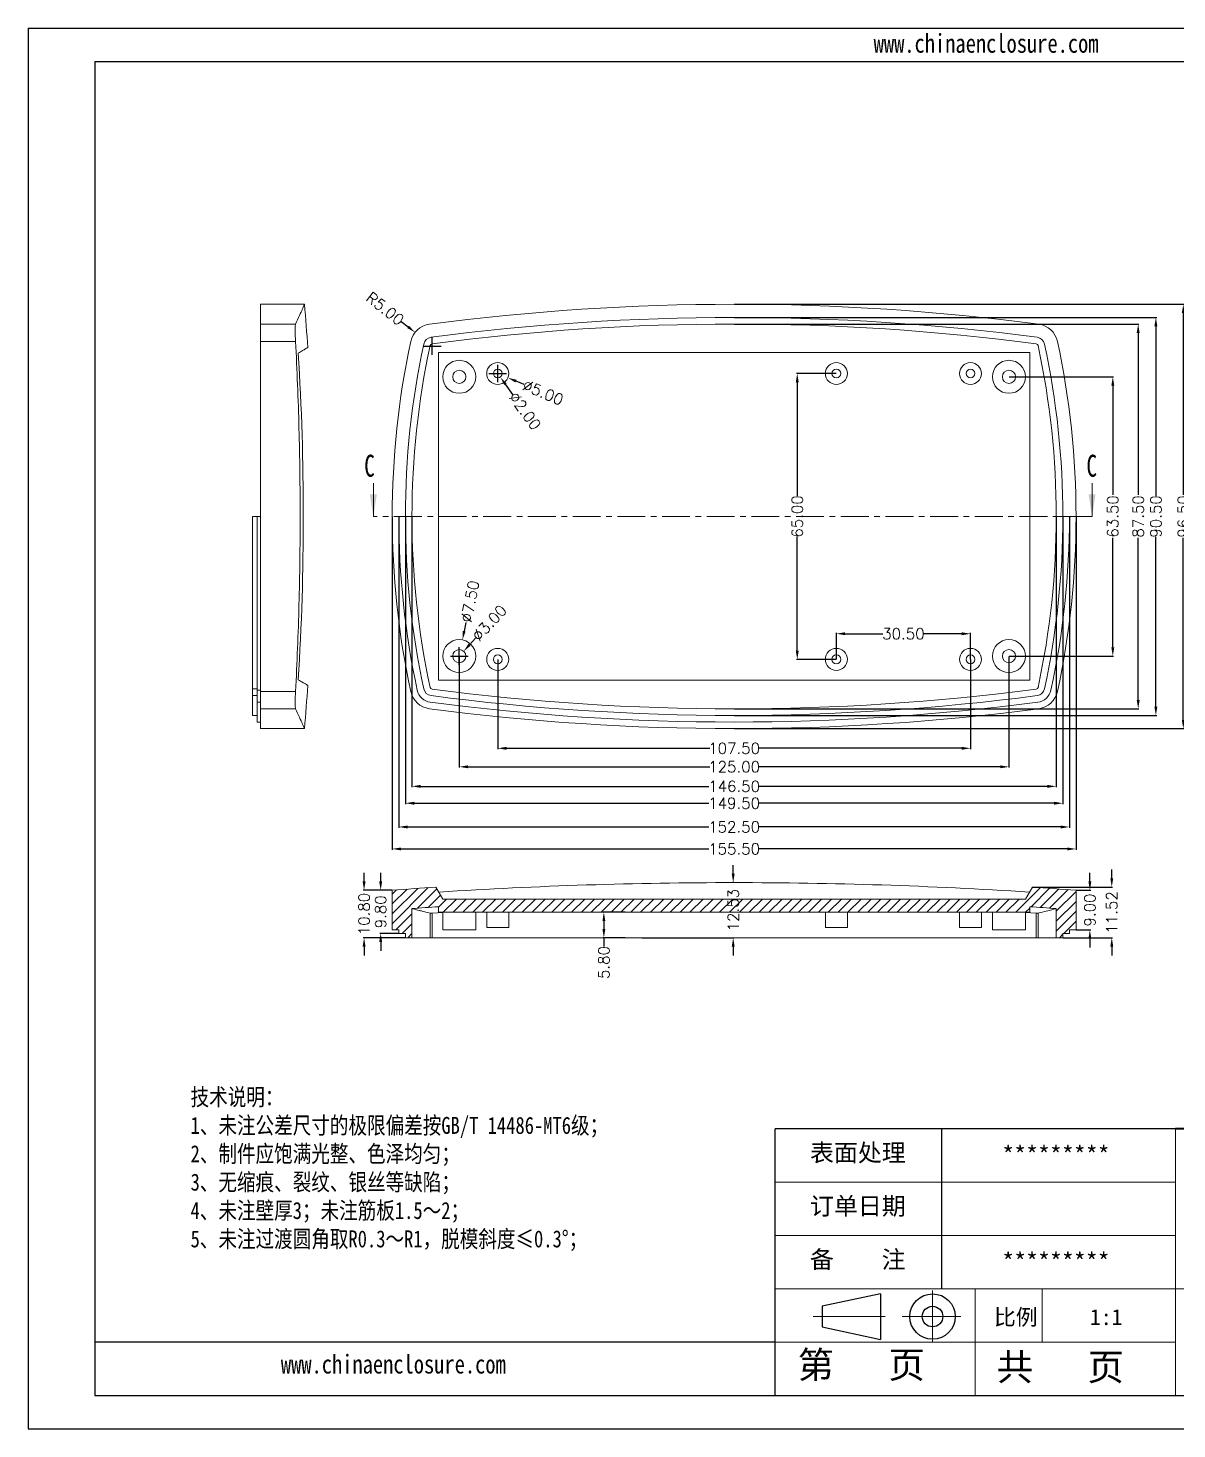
# Model space of a CAD drawing. Header units: inches. Extents: x -1516 to -539, y 228 to 547.
# Drawn here: x -989.7 to -728.4, y 228.3 to 546.8 of the extents above; entities that cross this region are included whole.
import ezdxf

# ---------------------------------------------------------------- set-up
doc = ezdxf.new("R2010")
doc.units = ezdxf.units.IN
doc.linetypes.add('CENTER', pattern=[10.16, 6.35, -1.27, 1.27, -1.27])
doc.linetypes.add('CENTER2', pattern=[28.575, 19.05, -3.175, 3.175, -3.175])
doc.layers.add('文字', color=81, linetype='Continuous')
for name, color, linetype, lineweight in [('粗实线', 7, 'Continuous', 30), ('细实线', 3, 'Continuous', 9), ('细点划线', 2, 'CENTER2', 9)]:
    doc.layers.add(name, color=color, linetype=linetype, lineweight=lineweight)
doc.styles.add('SLDTEXTSTYLE6', font='TXT', dxfattribs={"width": 0.7})
doc.styles.get("Standard").update_dxf_attribs({"font": 'txt', "bigfont": 'gbcbig.shx'})
doc.styles.add('宋体', font='', dxfattribs={"width": 0.8, "height": 3.5})
doc.styles.get('宋体').set_extended_font_data('SimSun')
doc.dimstyles.new('2.5', dxfattribs={"dimtxt": 2.5, "dimasz": 2, "dimexe": 0.18, "dimexo": 0.0625, "dimgap": 0.09, "dimtad": 0, "dimzin": 0, "dimdsep": 46, "dimtxsty": 'Standard', "dimcen": 2, "dimclrd": 3, "dimclre": 3, "dimclrt": 256, "dimadec": 0, "dimazin": 0, "dimtfac": 1, "dimtofl": 0, "dimtmove": 0, "dimatfit": 3, "dimfxl": 1, "dimtolj": 1, "dimtzin": 0, "dimarcsym": 0})

# ---------------------------------------------------------------- blocks, each defined once
blk = doc.blocks.new('*D98')
at = {"color": 3, "lineweight": -2, "transparency": 16777216}
for p, q in [((-906.89, 435.72), (-906.89, 360)), ((-751.39, 435.72), (-751.39, 360)), ((-904.89, 360.18), (-834.86, 360.18)), ((-753.39, 360.18), (-823.43, 360.18))]:
    blk.add_line(p, q, dxfattribs=at)
at = {"color": 3, "transparency": 16777216}
for points in [[(-904.89, 360.51), (-904.89, 359.85), (-906.89, 360.18)], [(-753.39, 360.51), (-753.39, 359.85), (-751.39, 360.18)]]:
    blk.add_solid(points, dxfattribs=at)
at = {"layer": 'Defpoints', "color": 0, "transparency": 16777216}
for p in [(-906.89, 435.78), (-751.39, 435.78), (-751.39, 360.18)]:
    blk.add_point(p, dxfattribs=at)
at = {"transparency": 16777216, "insert": (-829.14, 360.18), "char_height": 2.5, "attachment_point": 5}
blk.add_mtext('\\A1;155.50', dxfattribs=at)
blk = doc.blocks.new('*D99')
at = {"color": 3, "lineweight": -2, "transparency": 16777216}
for p, q in [((-882.89, 403.22), (-882.89, 382.88)), ((-775.39, 403.22), (-775.39, 382.88)), ((-880.89, 383.06), (-834.65, 383.06)), ((-777.39, 383.06), (-823.64, 383.06))]:
    blk.add_line(p, q, dxfattribs=at)
at = {"color": 3, "transparency": 16777216}
for points in [[(-880.89, 383.39), (-880.89, 382.72), (-882.89, 383.06)], [(-777.39, 383.39), (-777.39, 382.72), (-775.39, 383.06)]]:
    blk.add_solid(points, dxfattribs=at)
at = {"layer": 'Defpoints', "color": 0, "transparency": 16777216}
for p in [(-882.89, 403.28), (-775.39, 403.28), (-775.39, 383.06)]:
    blk.add_point(p, dxfattribs=at)
at = {"transparency": 16777216, "insert": (-829.14, 383.06), "char_height": 2.5, "attachment_point": 5}
blk.add_mtext('\\A1;107.50', dxfattribs=at)
blk = doc.blocks.new('*D100')
at = {"color": 3, "lineweight": -2, "transparency": 16777216}
for p, q in [((-891.64, 403.97), (-891.64, 378.67)), ((-766.64, 403.97), (-766.64, 378.67)), ((-889.64, 378.85), (-834.65, 378.85)), ((-768.64, 378.85), (-823.64, 378.85))]:
    blk.add_line(p, q, dxfattribs=at)
at = {"color": 3, "transparency": 16777216}
for points in [[(-889.64, 379.19), (-889.64, 378.52), (-891.64, 378.85)], [(-768.64, 379.19), (-768.64, 378.52), (-766.64, 378.85)]]:
    blk.add_solid(points, dxfattribs=at)
at = {"layer": 'Defpoints', "color": 0, "transparency": 16777216}
for p in [(-891.64, 404.03), (-766.64, 404.03), (-891.64, 378.85)]:
    blk.add_point(p, dxfattribs=at)
at = {"transparency": 16777216, "insert": (-829.14, 378.85), "char_height": 2.5, "attachment_point": 5}
blk.add_mtext('\\A1;125.00', dxfattribs=at)
blk = doc.blocks.new('*D91')
at = {"color": 3, "lineweight": -2, "transparency": 16777216}
for p, q in [((-902.39, 435.72), (-902.39, 374.23)), ((-755.89, 435.72), (-755.89, 374.23)), ((-900.39, 374.41), (-834.86, 374.41)), ((-757.89, 374.41), (-823.43, 374.41))]:
    blk.add_line(p, q, dxfattribs=at)
at = {"color": 3, "transparency": 16777216}
for points in [[(-900.39, 374.74), (-900.39, 374.07), (-902.39, 374.41)], [(-757.89, 374.74), (-757.89, 374.07), (-755.89, 374.41)]]:
    blk.add_solid(points, dxfattribs=at)
at = {"layer": 'Defpoints', "color": 0, "transparency": 16777216}
for p in [(-902.39, 435.78), (-755.89, 435.78), (-755.89, 374.41)]:
    blk.add_point(p, dxfattribs=at)
at = {"transparency": 16777216, "insert": (-829.14, 374.41), "char_height": 2.5, "attachment_point": 5}
blk.add_mtext('\\A1;146.50', dxfattribs=at)
blk = doc.blocks.new('*D92')
at = {"color": 3, "lineweight": -2, "transparency": 16777216}
for p, q in [((-903.89, 435.72), (-903.89, 370.39)), ((-754.39, 435.72), (-754.39, 370.39)), ((-901.89, 370.57), (-834.86, 370.57)), ((-756.39, 370.57), (-823.43, 370.57))]:
    blk.add_line(p, q, dxfattribs=at)
at = {"color": 3, "transparency": 16777216}
for points in [[(-901.89, 370.91), (-901.89, 370.24), (-903.89, 370.57)], [(-756.39, 370.91), (-756.39, 370.24), (-754.39, 370.57)]]:
    blk.add_solid(points, dxfattribs=at)
at = {"layer": 'Defpoints', "color": 0, "transparency": 16777216}
for p in [(-903.89, 435.78), (-754.39, 435.78), (-903.89, 370.57)]:
    blk.add_point(p, dxfattribs=at)
at = {"transparency": 16777216, "insert": (-829.14, 370.57), "char_height": 2.5, "attachment_point": 5}
blk.add_mtext('\\A1;149.50', dxfattribs=at)
blk = doc.blocks.new('*D93')
at = {"color": 3, "lineweight": -2, "transparency": 16777216}
for p, q in [((-905.39, 435.72), (-905.39, 365)), ((-752.89, 435.72), (-752.89, 365)), ((-903.39, 365.18), (-834.86, 365.18)), ((-754.89, 365.18), (-823.43, 365.18))]:
    blk.add_line(p, q, dxfattribs=at)
at = {"color": 3, "transparency": 16777216}
for points in [[(-903.39, 365.51), (-903.39, 364.84), (-905.39, 365.18)], [(-754.89, 365.51), (-754.89, 364.84), (-752.89, 365.18)]]:
    blk.add_solid(points, dxfattribs=at)
at = {"layer": 'Defpoints', "color": 0, "transparency": 16777216}
for p in [(-905.39, 435.78), (-752.89, 435.78), (-752.89, 365.18)]:
    blk.add_point(p, dxfattribs=at)
at = {"transparency": 16777216, "insert": (-829.14, 365.18), "char_height": 2.5, "attachment_point": 5}
blk.add_mtext('\\A1;152.50', dxfattribs=at)
blk = doc.blocks.new('*D94')
at = {"color": 3, "lineweight": -2, "transparency": 16777216}
for p, q in [((-766.58, 467.53), (-742.85, 467.53)), ((-743.03, 465.53), (-743.03, 440.66)), ((-743.03, 406.03), (-743.03, 430.9)), ((-766.58, 404.03), (-742.85, 404.03))]:
    blk.add_line(p, q, dxfattribs=at)
at = {"color": 3, "transparency": 16777216}
for points in [[(-743.36, 465.53), (-742.69, 465.53), (-743.03, 467.53)], [(-743.36, 406.03), (-742.69, 406.03), (-743.03, 404.03)]]:
    blk.add_solid(points, dxfattribs=at)
at = {"layer": 'Defpoints', "color": 0, "transparency": 16777216}
for p in [(-766.64, 467.53), (-743.03, 467.53), (-766.64, 404.03)]:
    blk.add_point(p, dxfattribs=at)
at = {"transparency": 16777216, "insert": (-743.03, 435.78), "char_height": 2.5, "attachment_point": 5, "rotation": 90}
blk.add_mtext('\\A1;63.50', dxfattribs=at)
blk = doc.blocks.new('*D95')
at = {"color": 3, "lineweight": -2, "transparency": 16777216}
for p, q in [((-829.08, 479.53), (-737.07, 479.53)), ((-737.25, 477.53), (-737.25, 440.66)), ((-737.25, 394.03), (-737.25, 430.9)), ((-829.08, 392.03), (-737.07, 392.03))]:
    blk.add_line(p, q, dxfattribs=at)
at = {"color": 3, "transparency": 16777216}
for points in [[(-737.59, 477.53), (-736.92, 477.53), (-737.25, 479.53)], [(-737.59, 394.03), (-736.92, 394.03), (-737.25, 392.03)]]:
    blk.add_solid(points, dxfattribs=at)
at = {"layer": 'Defpoints', "color": 0, "transparency": 16777216}
for p in [(-829.14, 479.53), (-829.14, 392.03), (-737.25, 392.03)]:
    blk.add_point(p, dxfattribs=at)
at = {"transparency": 16777216, "insert": (-737.25, 435.78), "char_height": 2.5, "attachment_point": 5, "rotation": 90}
blk.add_mtext('\\A1;87.50', dxfattribs=at)
blk = doc.blocks.new('*D96')
at = {"color": 3, "lineweight": -2, "transparency": 16777216}
for p, q in [((-829.08, 481.03), (-733.05, 481.03)), ((-733.23, 479.03), (-733.23, 440.45)), ((-733.23, 392.53), (-733.23, 431.11)), ((-829.08, 390.53), (-733.05, 390.53))]:
    blk.add_line(p, q, dxfattribs=at)
at = {"color": 3, "transparency": 16777216}
for points in [[(-733.57, 479.03), (-732.9, 479.03), (-733.23, 481.03)], [(-733.57, 392.53), (-732.9, 392.53), (-733.23, 390.53)]]:
    blk.add_solid(points, dxfattribs=at)
at = {"layer": 'Defpoints', "color": 0, "transparency": 16777216}
for p in [(-829.14, 481.03), (-829.14, 390.53), (-733.23, 390.53)]:
    blk.add_point(p, dxfattribs=at)
at = {"transparency": 16777216, "insert": (-733.23, 435.78), "char_height": 2.5, "attachment_point": 5, "rotation": 90}
blk.add_mtext('\\A1;90.50', dxfattribs=at)
blk = doc.blocks.new('*D97')
at = {"color": 3, "lineweight": -2, "transparency": 16777216}
for p, q in [((-829.08, 484.03), (-726.82, 484.03)), ((-727, 482.03), (-727, 440.66)), ((-727, 389.53), (-727, 430.9)), ((-829.08, 387.53), (-726.82, 387.53))]:
    blk.add_line(p, q, dxfattribs=at)
at = {"color": 3, "transparency": 16777216}
for points in [[(-727.34, 482.03), (-726.67, 482.03), (-727, 484.03)], [(-727.34, 389.53), (-726.67, 389.53), (-727, 387.53)]]:
    blk.add_solid(points, dxfattribs=at)
at = {"layer": 'Defpoints', "color": 0, "transparency": 16777216}
for p in [(-829.14, 484.03), (-727, 484.03), (-829.14, 387.53)]:
    blk.add_point(p, dxfattribs=at)
at = {"transparency": 16777216, "insert": (-727, 435.78), "char_height": 2.5, "attachment_point": 5, "rotation": 90}
blk.add_mtext('\\A1;96.50', dxfattribs=at)
blk = doc.blocks.new('*D102')
at = {"color": 3, "lineweight": -2, "transparency": 16777216}
for p, q in [((-805.89, 403.34), (-805.89, 409.29)), ((-803.89, 409.11), (-795.32, 409.11)), ((-777.39, 409.11), (-785.97, 409.11)), ((-775.39, 403.34), (-775.39, 409.29))]:
    blk.add_line(p, q, dxfattribs=at)
at = {"color": 3, "transparency": 16777216}
for points in [[(-803.89, 409.45), (-803.89, 408.78), (-805.89, 409.11)], [(-777.39, 409.45), (-777.39, 408.78), (-775.39, 409.11)]]:
    blk.add_solid(points, dxfattribs=at)
at = {"layer": 'Defpoints', "color": 0, "transparency": 16777216}
for p in [(-775.39, 409.11), (-805.89, 403.28), (-775.39, 403.28)]:
    blk.add_point(p, dxfattribs=at)
at = {"transparency": 16777216, "insert": (-790.64, 409.11), "char_height": 2.5, "attachment_point": 5}
blk.add_mtext('\\A1;30.50', dxfattribs=at)
blk = doc.blocks.new('*D103')
at = {"color": 3, "lineweight": -2, "transparency": 16777216}
for p, q in [((-805.95, 468.28), (-814.96, 468.28)), ((-814.78, 466.28), (-814.78, 440.45)), ((-814.78, 405.28), (-814.78, 431.11)), ((-805.95, 403.28), (-814.96, 403.28))]:
    blk.add_line(p, q, dxfattribs=at)
at = {"color": 3, "transparency": 16777216}
for points in [[(-815.12, 466.28), (-814.45, 466.28), (-814.78, 468.28)], [(-815.12, 405.28), (-814.45, 405.28), (-814.78, 403.28)]]:
    blk.add_solid(points, dxfattribs=at)
at = {"layer": 'Defpoints', "color": 0, "transparency": 16777216}
for p in [(-814.78, 468.28), (-805.89, 468.28), (-805.89, 403.28)]:
    blk.add_point(p, dxfattribs=at)
at = {"transparency": 16777216, "insert": (-814.78, 435.78), "char_height": 2.5, "attachment_point": 5, "rotation": 90}
blk.add_mtext('\\A1;65.00', dxfattribs=at)
blk = doc.blocks.new('*D104')
at = {"color": 3, "lineweight": -2, "transparency": 16777216}
for p, q in [((-882.89, 466.28), (-882.89, 470.28)), ((-884.89, 468.28), (-880.89, 468.28)), ((-876.89, 465.78), (-878.74, 466.55))]:
    blk.add_line(p, q, dxfattribs=at)
at = {"color": 3, "transparency": 16777216}
blk.add_solid([(-878.61, 466.85), (-878.87, 466.24), (-880.59, 467.32)], dxfattribs=at)
at = {"layer": 'Defpoints', "color": 0, "transparency": 16777216}
for p in [(-885.2, 469.25), (-880.59, 467.32)]:
    blk.add_point(p, dxfattribs=at)
at = {"transparency": 16777216, "insert": (-872.58, 463.98), "char_height": 2.5, "attachment_point": 5, "rotation": 337.3316}
blk.add_mtext('\\A1;∅5.00', dxfattribs=at)
blk = doc.blocks.new('*D105')
at = {"color": 3, "lineweight": -2, "transparency": 16777216}
for p, q in [((-882.89, 466.28), (-882.89, 470.28)), ((-884.89, 468.28), (-880.89, 468.28)), ((-879.46, 463.54), (-881.13, 465.85))]:
    blk.add_line(p, q, dxfattribs=at)
at = {"color": 3, "transparency": 16777216}
blk.add_solid([(-880.86, 466.05), (-881.4, 465.66), (-882.31, 467.47)], dxfattribs=at)
at = {"layer": 'Defpoints', "color": 0, "transparency": 16777216}
for p in [(-883.48, 469.09), (-882.31, 467.47)]:
    blk.add_point(p, dxfattribs=at)
at = {"transparency": 16777216, "insert": (-876.71, 459.76), "char_height": 2.5, "attachment_point": 5, "rotation": 305.93}
blk.add_mtext('\\A1;∅2.00', dxfattribs=at)
blk = doc.blocks.new('*D106')
at = {"color": 3, "lineweight": -2, "transparency": 16777216}
for p, q in [((-890.15, 411.64), (-890.54, 409.67)), ((-891.64, 402.03), (-891.64, 406.03)), ((-893.64, 404.03), (-889.64, 404.03))]:
    blk.add_line(p, q, dxfattribs=at)
at = {"color": 3, "transparency": 16777216}
blk.add_solid([(-890.86, 409.74), (-890.21, 409.61), (-890.92, 407.71)], dxfattribs=at)
at = {"layer": 'Defpoints', "color": 0, "transparency": 16777216}
for p in [(-890.92, 407.71), (-892.36, 400.35)]:
    blk.add_point(p, dxfattribs=at)
at = {"transparency": 16777216, "insert": (-889.21, 416.43), "char_height": 2.5, "attachment_point": 5, "rotation": 78.9197}
blk.add_mtext('\\A1;∅7.50', dxfattribs=at)
blk = doc.blocks.new('*D107')
at = {"color": 3, "lineweight": -2, "transparency": 16777216}
for p, q in [((-887.94, 408.1), (-889.29, 406.62)), ((-891.64, 402.03), (-891.64, 406.03)), ((-893.64, 404.03), (-889.64, 404.03))]:
    blk.add_line(p, q, dxfattribs=at)
at = {"color": 3, "transparency": 16777216}
blk.add_solid([(-889.54, 406.85), (-889.04, 406.4), (-890.63, 405.14)], dxfattribs=at)
at = {"layer": 'Defpoints', "color": 0, "transparency": 16777216}
for p in [(-890.63, 405.14), (-892.65, 402.92)]:
    blk.add_point(p, dxfattribs=at)
at = {"transparency": 16777216, "insert": (-884.8, 411.56), "char_height": 2.5, "attachment_point": 5, "rotation": 47.7414}
blk.add_mtext('\\A1;∅3.00', dxfattribs=at)
blk = doc.blocks.new('*D108')
at = {"color": 3, "lineweight": -2, "transparency": 16777216}
for p, q in [((-904.84, 480.12), (-903.27, 478.88)), ((-897.78, 472.54), (-897.78, 476.54)), ((-899.78, 474.54), (-895.78, 474.54))]:
    blk.add_line(p, q, dxfattribs=at)
at = {"color": 3, "transparency": 16777216}
blk.add_solid([(-903.06, 479.14), (-903.47, 478.62), (-901.7, 477.64)], dxfattribs=at)
at = {"layer": 'Defpoints', "color": 0, "transparency": 16777216}
for p in [(-901.7, 477.64), (-897.78, 474.54)]:
    blk.add_point(p, dxfattribs=at)
at = {"transparency": 16777216, "insert": (-908.5, 483.02), "char_height": 2.5, "attachment_point": 5, "rotation": 321.6661}
blk.add_mtext('\\A1;R5.00', dxfattribs=at)
blk = doc.blocks.new('*D113')
at = {"color": 3, "lineweight": -2, "transparency": 16777216}
for p, q in [((-743.26, 353.5), (-743.26, 355.5)), ((-761.26, 351.5), (-743.08, 351.5)), ((-754.33, 339.98), (-743.08, 339.98)), ((-743.26, 337.98), (-743.26, 335.98))]:
    blk.add_line(p, q, dxfattribs=at)
at = {"color": 3, "transparency": 16777216}
for points in [[(-743.59, 353.5), (-742.93, 353.5), (-743.26, 351.5)], [(-743.59, 337.98), (-742.93, 337.98), (-743.26, 339.98)]]:
    blk.add_solid(points, dxfattribs=at)
at = {"layer": 'Defpoints', "color": 0, "transparency": 16777216}
for p in [(-761.32, 351.5), (-743.26, 351.5), (-754.39, 339.98)]:
    blk.add_point(p, dxfattribs=at)
at = {"transparency": 16777216, "insert": (-743.26, 345.74), "char_height": 2.5, "attachment_point": 5, "rotation": 90}
blk.add_mtext('\\A1;11.52', dxfattribs=at)
blk = doc.blocks.new('*D114')
at = {"color": 3, "lineweight": -2, "transparency": 16777216}
for p, q in [((-748.24, 352.78), (-748.24, 354.78)), ((-751.33, 350.78), (-748.06, 350.78)), ((-751.33, 341.78), (-748.06, 341.78)), ((-748.24, 339.78), (-748.24, 337.78))]:
    blk.add_line(p, q, dxfattribs=at)
at = {"color": 3, "transparency": 16777216}
for points in [[(-748.57, 352.78), (-747.91, 352.78), (-748.24, 350.78)], [(-748.57, 339.78), (-747.91, 339.78), (-748.24, 341.78)]]:
    blk.add_solid(points, dxfattribs=at)
at = {"layer": 'Defpoints', "color": 0, "transparency": 16777216}
for p in [(-751.39, 350.78), (-748.24, 350.78), (-751.39, 341.78)]:
    blk.add_point(p, dxfattribs=at)
at = {"transparency": 16777216, "insert": (-748.24, 346.28), "char_height": 2.5, "attachment_point": 5, "rotation": 90}
blk.add_mtext('\\A1;9.00', dxfattribs=at)
blk = doc.blocks.new('*D115')
at = {"color": 3, "lineweight": -2, "transparency": 16777216}
for p, q in [((-829.35, 354.52), (-829.35, 356.52)), ((-829.2, 352.52), (-829.53, 352.52)), ((-850.11, 339.98), (-829.17, 339.98)), ((-829.35, 337.98), (-829.35, 335.98))]:
    blk.add_line(p, q, dxfattribs=at)
at = {"color": 3, "transparency": 16777216}
for points in [[(-829.68, 354.52), (-829.02, 354.52), (-829.35, 352.52)], [(-829.68, 337.98), (-829.02, 337.98), (-829.35, 339.98)]]:
    blk.add_solid(points, dxfattribs=at)
at = {"layer": 'Defpoints', "color": 0, "transparency": 16777216}
for p in [(-829.35, 352.52), (-829.14, 352.52), (-850.17, 339.98)]:
    blk.add_point(p, dxfattribs=at)
at = {"transparency": 16777216, "insert": (-829.35, 346.25), "char_height": 2.5, "attachment_point": 5, "rotation": 90}
blk.add_mtext('\\A1;12.53', dxfattribs=at)
blk = doc.blocks.new('*D116')
at = {"color": 3, "lineweight": -2, "transparency": 16777216}
for p, q in [((-913.29, 352.78), (-913.29, 354.78)), ((-906.95, 350.78), (-913.47, 350.78)), ((-903.95, 339.98), (-913.47, 339.98)), ((-913.29, 337.98), (-913.29, 335.98))]:
    blk.add_line(p, q, dxfattribs=at)
at = {"color": 3, "transparency": 16777216}
for points in [[(-913.62, 352.78), (-912.96, 352.78), (-913.29, 350.78)], [(-913.62, 337.98), (-912.96, 337.98), (-913.29, 339.98)]]:
    blk.add_solid(points, dxfattribs=at)
at = {"layer": 'Defpoints', "color": 0, "transparency": 16777216}
for p in [(-913.29, 350.78), (-906.89, 350.78), (-903.89, 339.98)]:
    blk.add_point(p, dxfattribs=at)
at = {"transparency": 16777216, "insert": (-913.29, 345.38), "char_height": 2.5, "attachment_point": 5, "rotation": 90}
blk.add_mtext('\\A1;10.80', dxfattribs=at)
blk = doc.blocks.new('*D117')
at = {"color": 3, "lineweight": -2, "transparency": 16777216}
for p, q in [((-909.51, 352.78), (-909.51, 354.78)), ((-906.95, 350.78), (-909.69, 350.78)), ((-905.45, 340.98), (-909.69, 340.98)), ((-909.51, 338.98), (-909.51, 336.98))]:
    blk.add_line(p, q, dxfattribs=at)
at = {"color": 3, "transparency": 16777216}
for points in [[(-909.85, 352.78), (-909.18, 352.78), (-909.51, 350.78)], [(-909.85, 338.98), (-909.18, 338.98), (-909.51, 340.98)]]:
    blk.add_solid(points, dxfattribs=at)
at = {"layer": 'Defpoints', "color": 0, "transparency": 16777216}
for p in [(-909.51, 350.78), (-906.89, 350.78), (-905.39, 340.98)]:
    blk.add_point(p, dxfattribs=at)
at = {"transparency": 16777216, "insert": (-909.51, 345.88), "char_height": 2.5, "attachment_point": 5, "rotation": 90}
blk.add_mtext('\\A1;9.80', dxfattribs=at)
blk = doc.blocks.new('*D118')
at = {"color": 3, "lineweight": -2, "transparency": 16777216}
for p, q in [((-853.88, 345.78), (-858.94, 345.78)), ((-858.76, 343.78), (-858.76, 341.98)), ((-853.88, 339.98), (-858.94, 339.98)), ((-858.76, 339.98), (-858.76, 337.98))]:
    blk.add_line(p, q, dxfattribs=at)
at = {"color": 3, "transparency": 16777216}
for points in [[(-859.09, 343.78), (-858.42, 343.78), (-858.76, 345.78)], [(-859.09, 341.98), (-858.42, 341.98), (-858.76, 339.98)]]:
    blk.add_solid(points, dxfattribs=at)
at = {"layer": 'Defpoints', "color": 0, "transparency": 16777216}
for p in [(-853.81, 345.78), (-858.76, 339.98), (-853.81, 339.98)]:
    blk.add_point(p, dxfattribs=at)
at = {"transparency": 16777216, "insert": (-858.76, 334.35), "char_height": 2.5, "attachment_point": 5, "rotation": 90}
blk.add_mtext('\\A1;5.80', dxfattribs=at)

msp = doc.modelspace()

# ---------------------------------------------------------------- hatches: boundary and pattern name
at = {"linetype": 'Continuous', "lineweight": 0}
h = msp.add_hatch(dxfattribs=at)
h.set_pattern_fill('ANSI31', color=4, scale=0.5, style=0)
h.set_pattern_definition([(45, (-271.1394, -520.7765), (-1.122532, 1.122532), [])])
edge = h.paths.add_edge_path(flags=0)
edge.add_line((-752.892, 340.984), (-752.892, 341.784))
edge.add_line((-752.892, 341.784), (-751.392, 341.784))
edge.add_line((-751.392, 341.784), (-751.392, 350.784))
edge.add_arc((-829.142, -655.226), 1009.01, 85.580653, 86.146031)
edge.add_line((-761.323, 351.502), (-762.892, 348.784))
edge.add_line((-762.892, 348.784), (-895.392, 348.784))
edge.add_line((-895.392, 348.784), (-896.961, 351.502))
edge.add_arc((-829.142, -655.226), 1009.01, 93.853969, 94.419347)
edge.add_line((-906.892, 350.784), (-906.892, 341.784))
edge.add_line((-906.892, 341.784), (-905.392, 341.784))
edge.add_line((-905.392, 341.784), (-905.392, 340.984))
edge.add_line((-905.392, 340.984), (-903.892, 340.984))
edge.add_line((-903.892, 340.984), (-903.892, 339.984))
edge.add_line((-903.892, 339.984), (-902.392, 339.984))
edge.add_line((-902.392, 339.984), (-902.392, 346.61))
edge.add_arc((-829.142, -655.226), 1004.51, 93.838711, 94.181783, ccw=False)
edge.add_line((-896.392, 347.03), (-896.392, 345.784))
edge.add_line((-896.392, 345.784), (-761.892, 345.784))
edge.add_line((-761.892, 345.784), (-761.892, 347.03))
edge.add_arc((-829.142, -655.226), 1004.51, 85.818217, 86.161289, ccw=False)
edge.add_line((-755.892, 346.61), (-755.892, 339.984))
edge.add_line((-755.892, 339.984), (-754.392, 339.984))
edge.add_line((-754.392, 339.984), (-754.392, 340.984))
edge.add_line((-754.392, 340.984), (-752.892, 340.984))

# ---------------------------------------------------------------- linework, layer by layer
for p, q in [((-989.708, 546.847), (-539.166, 546.847)), ((-989.708, 546.847), (-989.708, 228.282)), ((-974.538, 539.262), (-546.751, 539.262)), ((-974.538, 539.262), (-974.538, 235.867)), ((-728.788, 296.546), (-819.806, 296.546)), ((-819.806, 235.867), (-819.806, 296.546)), ((-781.882, 260.138), (-781.882, 296.546)), ((-819.806, 248.002), (-974.538, 248.002)), ((-974.538, 235.867), (-546.751, 235.867)), ((-989.708, 228.282), (-539.166, 228.282))]:
    msp.add_line(p, q)
at = {"color": 7, "linetype": 'Continuous', "lineweight": 15}
for p, q in [((-926.829, 484.032), (-936.825, 484.032)), ((-936.825, 484.032), (-936.825, 479.498)), ((-936.825, 479.498), (-928.854, 479.498)), ((-936.825, 475.591), (-936.825, 479.498)), ((-936.825, 475.591), (-936.825, 395.972)), ((-928.874, 475.591), (-936.825, 475.591)), ((-896.392, 473.032), (-896.392, 398.532)), ((-761.892, 473.032), (-896.392, 473.032)), ((-761.892, 398.532), (-761.892, 473.032)), ((-938.625, 396.602), (-938.625, 435.782)), ((-938.625, 435.782), (-937.625, 435.782)), ((-937.625, 396.287), (-937.625, 435.782)), ((-937.625, 435.782), (-936.825, 435.782)), ((-905.392, 435.782), (-903.892, 435.782)), ((-902.392, 435.782), (-903.892, 435.782)), ((-754.392, 435.782), (-755.892, 435.782)), ((-752.892, 435.782), (-754.392, 435.782)), ((-896.392, 398.532), (-761.892, 398.532)), ((-938.625, 396.602), (-937.625, 396.602)), ((-938.625, 395.039), (-938.625, 396.602)), ((-938.625, 395.039), (-937.625, 395.039)), ((-938.625, 390.532), (-938.625, 395.039)), ((-937.625, 396.287), (-936.825, 396.287)), ((-937.625, 393.552), (-937.625, 396.287)), ((-936.825, 395.972), (-928.874, 395.972)), ((-936.825, 392.065), (-936.825, 395.972)), ((-937.625, 393.552), (-936.825, 393.552)), ((-937.625, 389.032), (-937.625, 393.552)), ((-928.854, 392.065), (-936.825, 392.065)), ((-936.825, 392.065), (-936.825, 387.532)), ((-938.625, 390.532), (-937.625, 390.532)), ((-937.625, 389.032), (-936.825, 389.032)), ((-936.825, 387.532), (-926.829, 387.532)), ((-906.892, 350.784), (-906.892, 341.784)), ((-896.961, 351.502), (-895.392, 348.784)), ((-762.892, 348.784), (-761.323, 351.502)), ((-751.392, 341.784), (-751.392, 350.784)), ((-762.892, 348.784), (-895.392, 348.784)), ((-902.392, 346.61), (-902.392, 339.984)), ((-898.265, 339.984), (-898.265, 345.591)), ((-895.392, 345.728), (-897.841, 345.593)), ((-897.841, 345.593), (-897.841, 339.984)), ((-896.392, 347.03), (-896.392, 345.784)), ((-896.392, 345.784), (-761.892, 345.784)), ((-895.392, 345.784), (-895.392, 341.784)), ((-887.892, 341.784), (-887.892, 345.784)), ((-885.392, 345.784), (-885.392, 342.284)), ((-880.392, 342.284), (-880.392, 345.784)), ((-808.392, 345.784), (-808.392, 342.284)), ((-803.392, 342.284), (-803.392, 345.784)), ((-777.892, 345.784), (-777.892, 342.284)), ((-772.892, 342.284), (-772.892, 345.784)), ((-770.392, 345.784), (-770.392, 341.784)), ((-762.892, 341.784), (-762.892, 345.784)), ((-760.443, 345.593), (-762.892, 345.73)), ((-761.892, 345.784), (-761.892, 347.03)), ((-760.443, 339.984), (-760.443, 345.593)), ((-760.019, 345.591), (-760.019, 339.984)), ((-755.892, 339.984), (-755.892, 346.61)), ((-905.392, 341.784), (-906.892, 341.784)), ((-905.392, 340.984), (-905.392, 341.784)), ((-905.392, 340.984), (-903.892, 340.984)), ((-903.892, 339.984), (-903.892, 340.984)), ((-895.392, 341.784), (-887.892, 341.784)), ((-885.392, 342.284), (-880.392, 342.284)), ((-808.392, 342.284), (-803.392, 342.284)), ((-772.892, 342.284), (-777.892, 342.284)), ((-762.892, 341.784), (-770.392, 341.784)), ((-752.892, 340.984), (-754.392, 340.984)), ((-754.392, 339.984), (-754.392, 340.984)), ((-751.392, 341.784), (-752.892, 341.784)), ((-752.892, 340.984), (-752.892, 341.784)), ((-902.392, 339.984), (-903.892, 339.984)), ((-898.265, 339.984), (-902.392, 339.984)), ((-897.841, 339.984), (-898.265, 339.984)), ((-760.443, 339.984), (-897.841, 339.984)), ((-760.019, 339.984), (-760.443, 339.984)), ((-755.892, 339.984), (-760.019, 339.984)), ((-754.392, 339.984), (-755.892, 339.984))]:
    msp.add_line(p, q, dxfattribs=at)
at = {"color": 7, "linetype": 'Continuous', "lineweight": 0}
for p, q in [((-911.181, 443.382), (-911.181, 435.782)), ((-747.742, 443.382), (-747.742, 435.782))]:
    msp.add_line(p, q, dxfattribs=at)
at = {"color": 1, "linetype": 'CENTER', "lineweight": 0}
msp.add_line((-747.742, 435.782), (-911.181, 435.782), dxfattribs=at)
at = {"color": 7, "linetype": 'Continuous', "lineweight": 15}
for centre, radius in [((-891.642, 467.532), 3.75), ((-891.642, 467.532), 1.5), ((-882.892, 468.282), 2.5), ((-882.892, 468.282), 1), ((-805.892, 468.282), 2.5), ((-805.892, 468.282), 1), ((-775.392, 468.282), 2.5), ((-775.392, 468.282), 1), ((-766.642, 467.532), 3.75), ((-766.642, 467.532), 1.5), ((-891.642, 404.032), 3.75), ((-766.642, 404.032), 3.75), ((-891.642, 404.032), 1.5), ((-882.892, 403.282), 2.5), ((-805.892, 403.282), 2.5), ((-775.392, 403.282), 2.5), ((-766.642, 404.032), 1.5), ((-882.892, 403.282), 1), ((-805.892, 403.282), 1), ((-775.392, 403.282), 1)]:
    msp.add_circle(centre, radius, dxfattribs=at)
for centre, radius, start, end in [((-1507.84, 435.782), 583.016, 3.776981, 4.746294), ((-829.142, -47.725), 531.756, 82.51332, 97.48668), ((-897.776, 474.541), 5, 97.48668, 167.8768), ((-829.142, -47.725), 528.756, 82.51332, 97.48668), ((-829.142, -47.725), 527.256, 82.51332, 97.48668), ((-760.508, 474.541), 5, 12.1232, 82.51332), ((-717.336, 435.782), 189.556, 167.8768, 192.1232), ((-717.336, 435.782), 186.556, 167.8768, 180), ((-897.776, 474.541), 2, 97.48668, 167.8768), ((-897.776, 474.541), 0.5, 97.48668, 167.8768), ((-760.508, 474.541), 0.5, 12.1232, 82.51332), ((-760.508, 474.541), 2, 12.1232, 82.51332), ((-940.948, 435.782), 186.556, 0, 12.1232), ((-940.948, 435.782), 189.556, 347.8768, 12.1232), ((-717.336, 435.782), 185.056, 167.8768, 180), ((-940.948, 435.782), 185.056, 0, 12.1232), ((-717.336, 435.782), 188.056, 180, 192.1232), ((-717.336, 435.782), 186.556, 180, 192.1232), ((-717.336, 435.782), 185.056, 180, 192.1232), ((-940.948, 435.782), 185.056, 347.8768, 0), ((-940.948, 435.782), 186.556, 347.8768, 0), ((-940.948, 435.782), 188.056, 347.8768, 0), ((-1507.84, 435.782), 583.016, 355.253713, 356.22301), ((-897.776, 397.022), 5, 192.1232, 262.51332), ((-897.776, 397.022), 3.5, 192.1232, 262.51332), ((-897.776, 397.022), 2, 192.1232, 262.51332), ((-897.776, 397.022), 0.5, 192.1232, 262.51332), ((-829.142, 919.288), 528.756, 262.51332, 277.48668), ((-829.142, 919.288), 527.256, 262.51332, 277.48668), ((-760.508, 397.022), 0.5, 277.48668, 347.8768), ((-760.508, 397.022), 2, 277.48668, 347.8768), ((-760.508, 397.022), 3.5, 277.48668, 347.8768), ((-760.508, 397.022), 5, 277.48668, 347.8768), ((-829.142, 919.288), 531.756, 262.51332, 277.48668), ((-829.142, 919.288), 530.256, 262.51332, 277.48668), ((-829.142, -655.226), 1009.01, 93.853969, 94.419347), ((-829.142, -655.226), 1009.01, 85.580653, 86.146031), ((-829.142, -655.226), 1004.51, 93.838711, 94.181783), ((-829.142, -655.226), 1004.51, 85.818217, 86.161289)]:
    msp.add_arc(centre, radius, start, end, dxfattribs=at)
for points, knots in [([(-928.854, 479.498), (-928.544, 480.189), (-927.924, 481.571), (-927.3, 482.965), (-926.935, 483.784), (-926.785, 484.119), (-926.827, 484.025), (-926.829, 484.022)], [0, 0, 0, 0, 0.2466492, 0.4939171, 0.7414952, 0.9913088, 1, 1, 1, 1]), ([(-928.854, 479.498), (-928.885, 479.431), (-928.908, 479.288), (-928.933, 478.962), (-928.939, 478.835), (-928.948, 478.551), (-928.951, 478.393), (-928.952, 478.046), (-928.951, 477.856), (-928.945, 477.457), (-928.941, 477.246), (-928.928, 476.803), (-928.919, 476.569), (-928.899, 476.089), (-928.887, 475.843), (-928.874, 475.591)], [0, 0, 0, 0, 0.25, 0.25, 0.375, 0.375, 0.5, 0.5, 0.625, 0.625, 0.75, 0.75, 0.875, 0.875, 1, 1, 1, 1]), ([(-928.874, 395.972), (-928.527, 402.521), (-928.265, 409.113), (-927.914, 422.382), (-927.825, 429.06), (-927.825, 442.503), (-927.914, 449.181), (-928.265, 462.45), (-928.527, 469.042), (-928.874, 475.591)], [0, 0, 0, 0, 0.25, 0.25, 0.5, 0.5, 0.75, 0.75, 1, 1, 1, 1]), ([(-926.092, 474.186), (-926.117, 474.172), (-926.167, 474.143), (-926.589, 473.9), (-927.246, 473.52), (-927.916, 473.133), (-928.252, 472.939)], [0, 0, 0, 0, 0.2477104, 0.4983576, 0.7490917, 1, 1, 1, 1]), ([(-928.252, 398.624), (-927.919, 398.432), (-927.254, 398.047), (-926.588, 397.663), (-926.203, 397.441), (-926.047, 397.35), (-926.092, 397.376), (-926.092, 397.377)], [0, 0, 0, 0, 0.2490947, 0.4983604, 0.7477116, 0.997666, 1, 1, 1, 1]), ([(-928.874, 395.972), (-928.901, 395.468), (-928.921, 394.992), (-928.941, 394.322), (-928.945, 394.109), (-928.951, 393.71), (-928.952, 393.523), (-928.951, 393.175), (-928.948, 393.014), (-928.939, 392.73), (-928.933, 392.604), (-928.916, 392.387), (-928.906, 392.295), (-928.883, 392.151), (-928.869, 392.098), (-928.854, 392.065)], [0, 0, 0, 0, 0.25, 0.25, 0.375, 0.375, 0.5, 0.5, 0.625, 0.625, 0.75, 0.75, 0.875, 0.875, 1, 1, 1, 1]), ([(-928.854, 392.065), (-928.544, 391.374), (-927.924, 389.992), (-927.3, 388.598), (-926.935, 387.779), (-926.785, 387.444), (-926.827, 387.538), (-926.829, 387.541)], [0, 0, 0, 0, 0.2466492, 0.4939171, 0.7414953, 0.9913089, 1, 1, 1, 1]), ([(-902.392, 346.61), (-902.392, 346.61), (-902.053, 346.526), (-901.192, 346.312), (-900.998, 346.264), (-900.567, 346.158), (-900.33, 346.099), (-899.555, 345.908), (-898.953, 345.76), (-898.265, 345.591)], [0, 0, 0, 0, 0.5, 0.5, 0.625, 0.625, 0.75, 0.75, 1, 1, 1, 1]), ([(-898.265, 345.591), (-898.243, 345.585), (-898.191, 345.583), (-898.04, 345.584), (-897.944, 345.587), (-897.841, 345.593)], [0, 0, 0, 0, 0.5, 0.5, 1, 1, 1, 1]), ([(-760.443, 345.593), (-760.341, 345.587), (-760.245, 345.584), (-760.094, 345.583), (-760.041, 345.585), (-760.019, 345.591)], [0, 0, 0, 0, 0.5, 0.5, 1, 1, 1, 1]), ([(-760.019, 345.591), (-758.636, 345.93), (-757.607, 346.185), (-756.235, 346.525), (-755.892, 346.61), (-755.892, 346.61)], [0, 0, 0, 0, 0.5, 0.5, 1, 1, 1, 1])]:
    msp.add_open_spline(points, degree=3, knots=knots, dxfattribs=at)
for points in [[(-928.252, 472.939), (-927.487, 460.554), (-926.725, 435.782), (-927.487, 411.01), (-928.252, 398.624)], [(-761.984, 350.357), (-784.37, 351.8), (-829.142, 353.236), (-873.914, 351.8), (-896.3, 350.357)]]:
    msp.add_open_spline(points, degree=3, dxfattribs=at)
at = {"color": 7, "linetype": 'Continuous', "lineweight": 0}
for points in [[(-911.181, 435.782), (-910.381, 440.782), (-911.981, 440.782)], [(-747.742, 435.782), (-746.942, 440.782), (-748.542, 440.782)]]:
    msp.add_solid(points, dxfattribs=at)
at = {"layer": '粗实线', "color": 7, "lineweight": 40}
msp.add_line((-546.751, 296.546), (-728.788, 296.546), dxfattribs=at)
at = {"layer": '粗实线', "color": 7}
for p, q in [((-795.822, 259.003), (-809.082, 256.192)), ((-795.822, 259.003), (-795.822, 248.611)), ((-809.082, 256.192), (-809.082, 251.503)), ((-809.082, 251.503), (-795.822, 248.611))]:
    msp.add_line(p, q, dxfattribs=at)
for radius in [5.155, 2.345]:
    msp.add_circle((-784.02, 253.847), radius, dxfattribs=at)
at = {"layer": '细实线', "color": 7}
for p, q in [((-728.788, 296.546), (-728.788, 235.867)), ((-728.788, 284.41), (-819.806, 284.41)), ((-728.788, 272.274), (-819.806, 272.274)), ((-546.751, 260.138), (-819.806, 260.138)), ((-774.297, 260.138), (-774.297, 235.867)), ((-759.127, 260.138), (-759.127, 248.002)), ((-728.788, 248.002), (-819.806, 248.002))]:
    msp.add_line(p, q, dxfattribs=at)
at = {"layer": '细点划线', "color": 7}
for p, q in [((-784.02, 259.782), (-784.02, 248.002)), ((-811.196, 253.847), (-794.806, 253.847)), ((-790.915, 253.847), (-777.59, 253.847))]:
    msp.add_line(p, q, dxfattribs=at)

# ---------------------------------------------------------------- texts
at = {"color": 7, "linetype": 'Continuous', "char_height": 5, "attachment_point": 1, "style": 'SLDTEXTSTYLE6'}
for insert in [(-913.237, 449.817), (-749.006, 449.815)]:
    msp.add_mtext('C', dxfattribs=dict(at, insert=insert))
at = {"char_height": 3.99107, "width": 2268.32251, "attachment_point": 1}
for s, insert in [('{\\fSimHei|b0|i0|c134|p49;表面处理}', (-811.892, 293.102)), ('{\\fSimHei|b0|i0|c134|p49;*********}', (-768.179, 292.588)), ('{\\fSimHei|b0|i0|c134|p49;订单日期}', (-811.892, 280.966)), ('{\\fSimHei|b0|i0|c134|p49;备    注}', (-811.892, 268.83)), ('{\\fSimHei|b0|i0|c134|p49;*********}', (-768.179, 268.317))]:
    msp.add_mtext(s, dxfattribs=dict(at, insert=insert))
at = {"layer": '文字', "color": 0, "attachment_point": 1, "style": '宋体'}
for s, insert, char_height, width in [('www.chinaenclosure.com', (-797.411, 545.497), 4.2718, 75.05148), ('{\\H1.111x;技术说明：\\P1、未注公差尺寸的极限偏差按GB/T 14486-MT6级；\\P2、制件应饱满光整、色泽均匀；\\P3、无缩痕、裂纹、银丝等缺陷；\\P4、未注壁厚3；未注筋板1.5～2；\\P5、未注过渡圆角取R0.3～R1，脱模斜度≤0.3%%D；}', (-952.744, 305.713), 3.4843, 165.3864), ('www.chinaenclosure.com', (-932.21, 245.168), 4.2718, 75.05148)]:
    msp.add_mtext(s, dxfattribs=dict(at, insert=insert, char_height=char_height, width=width))
at = {"layer": '细实线', "color": 7, "attachment_point": 1}
for s, insert, char_height, width in [('{\\fSimSun|b0|i0|c134|p54;比例}', (-770.05, 255.542), 3.64074, 15.98172), ('{\\fSimSun|b0|i0|c134|p54;1:1}', (-748.243, 255.542), 3.64074, 15.98172), ('{\\fSimSun|b0|i0|c134|p54;第   页}', (-814.7, 245.917), 6.0679, 45.50926), ('{\\fSimSun|b0|i0|c134|p54; 共   页}', (-773.555, 245.401), 6.0679, 45.50926)]:
    msp.add_mtext(s, dxfattribs=dict(at, insert=insert, char_height=char_height, width=width))

# ---------------------------------------------------------------- dimensions: what is measured, and where the dimension line sits
dim = msp.add_radius_dim(center=(-897.776, 474.541), mpoint=(-901.698, 477.642), dimstyle='2.5')
dim.commit()
dim.dimension.update_dxf_attribs({"geometry": '*D108', "text_midpoint": (-908.502, 483.022)})
for base, p1, p2, picture, middle in [((-727.002, 484.032), (-829.142, 387.532), (-829.142, 484.032), '*D97', (-727.002, 435.782)), ((-733.232, 390.532), (-829.142, 481.032), (-829.142, 390.532), '*D96', (-733.232, 435.782)), ((-737.254, 392.032), (-829.142, 479.532), (-829.142, 392.032), '*D95', (-737.254, 435.782)), ((-814.782, 468.282), (-805.892, 403.282), (-805.892, 468.282), '*D103', (-814.782, 435.782)), ((-743.028, 467.532), (-766.642, 404.032), (-766.642, 467.532), '*D94', (-743.028, 435.782)), ((-913.291, 350.784), (-903.892, 339.984), (-906.892, 350.784), '*D116', (-913.291, 345.384)), ((-909.514, 350.784), (-905.392, 340.984), (-906.892, 350.784), '*D117', (-909.514, 345.884)), ((-829.351, 352.518), (-850.173, 339.984), (-829.142, 352.518), '*D115', (-829.351, 346.251)), ((-743.261, 351.502), (-754.392, 339.984), (-761.323, 351.502), '*D113', (-743.261, 345.743)), ((-748.24, 350.784), (-751.392, 341.784), (-751.392, 350.784), '*D114', (-748.24, 346.284)), ((-858.757, 339.984), (-853.813, 345.784), (-853.813, 339.984), '*D118', (-858.757, 334.352))]:
    dim = msp.add_linear_dim(base=base, p1=p1, p2=p2, angle=90, dimstyle='2.5')
    dim.commit()
    dim.dimension.update_dxf_attribs({"geometry": picture, "text_midpoint": middle})
for p1, p2, picture, middle in [((-885.199, 469.245), (-880.585, 467.318), '*D104', (-872.582, 463.975)), ((-892.363, 400.351), (-890.921, 407.712), '*D106', (-889.215, 416.428)), ((-892.651, 402.921), (-890.633, 405.142), '*D107', (-884.801, 411.561))]:
    dim = msp.add_diameter_dim_2p(p1=p1, p2=p2, dimstyle='2.5')
    dim.commit()
    dim.dimension.update_dxf_attribs({"geometry": picture, "text_midpoint": middle})
dim = msp.add_diameter_dim_2p(p1=(-883.479, 469.091), p2=(-882.305, 467.472), dimstyle='2.5')
dim.commit()
dim.dimension.update_dxf_attribs({"geometry": '*D105', "text_midpoint": (-876.713, 459.755), "dimtype": 163})
dim = msp.add_linear_dim(base=(-751.392, 360.179), p1=(-906.892, 435.782), p2=(-751.392, 435.782), dimstyle='2.5')
dim.commit()
dim.dimension.update_dxf_attribs({"geometry": '*D98', "text_midpoint": (-829.142, 360.179), "dimtype": 160})
for base, p1, p2, picture, middle in [((-752.892, 365.178), (-905.392, 435.782), (-752.892, 435.782), '*D93', (-829.142, 365.178)), ((-903.892, 370.573), (-754.392, 435.782), (-903.892, 435.782), '*D92', (-829.142, 370.573)), ((-755.892, 374.406), (-902.392, 435.782), (-755.892, 435.782), '*D91', (-829.142, 374.406)), ((-775.392, 409.113), (-805.892, 403.282), (-775.392, 403.282), '*D102', (-790.642, 409.113)), ((-891.642, 378.853), (-766.642, 404.032), (-891.642, 404.032), '*D100', (-829.142, 378.853)), ((-775.392, 383.055), (-882.892, 403.282), (-775.392, 403.282), '*D99', (-829.142, 383.055))]:
    dim = msp.add_linear_dim(base=base, p1=p1, p2=p2, dimstyle='2.5')
    dim.commit()
    dim.dimension.update_dxf_attribs({"geometry": picture, "text_midpoint": middle})

doc.saveas('drawing.dxf')
